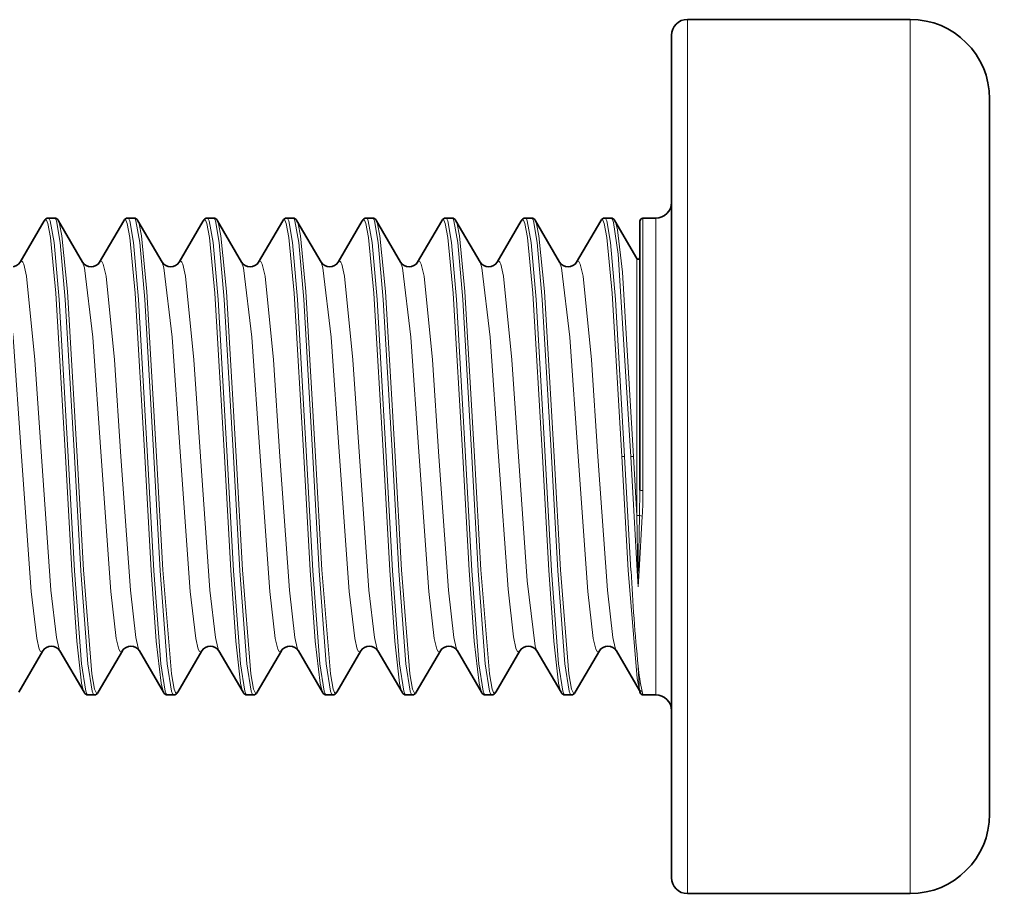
# Model space of a CAD drawing. Extents: x 155 to 1176, y 87 to 946.
# Drawn here: x 573.73 to 579.83, y 212.81 to 218.31 of the extents above; entities that cross this region are included whole.
import ezdxf

# ---------------------------------------------------------------- set-up
doc = ezdxf.new("R2010")
doc.units = 0

msp = doc.modelspace()

# ---------------------------------------------------------------- linework, layer by layer
at = {"color": 7, "lineweight": 13, "ltscale": 0.101711}
for p, q in [((577.9324, 214.246), (577.9324, 218.3144)), ((579.3323, 214.246), (579.3323, 218.3144))]:
    msp.add_line(p, q, dxfattribs=at)
at = {"color": 7, "lineweight": 35, "ltscale": 0.034999}
for p, q in [((577.9324, 218.3144), (579.3323, 218.3144)), ((577.9324, 212.8144), (579.3323, 212.8144))]:
    msp.add_line(p, q, dxfattribs=at)
at = {"color": 7, "lineweight": 35, "ltscale": 0.098012}
msp.add_line((577.8323, 214.294), (577.8323, 218.2144), dxfattribs=at)
at = {"color": 7, "lineweight": 35, "ltscale": 0.083218}
msp.add_line((579.8323, 214.4857), (579.8323, 217.8144), dxfattribs=at)
at = {"color": 7, "lineweight": 35, "ltscale": 0.007572}
for p, q in [((573.8873, 217.0481), (573.7352, 216.7861)), ((573.976, 217.0481), (574.128, 216.7861)), ((574.3873, 217.0481), (574.2352, 216.7861)), ((574.476, 217.0481), (574.628, 216.7861)), ((574.8873, 217.0481), (574.7352, 216.7861)), ((574.976, 217.0481), (575.128, 216.7861)), ((575.3873, 217.0481), (575.2352, 216.7861)), ((575.476, 217.0481), (575.628, 216.7861)), ((575.8873, 217.0481), (575.7352, 216.7861)), ((575.976, 217.0481), (576.128, 216.7861)), ((576.3873, 217.0481), (576.2352, 216.7861)), ((576.476, 217.0481), (576.628, 216.7861)), ((576.8873, 217.0481), (576.7352, 216.7861)), ((576.976, 217.0481), (577.128, 216.7861)), ((577.3873, 217.0481), (577.2352, 216.7861)), ((573.726, 214.0808), (573.878, 214.3427)), ((574.1373, 214.0808), (573.9852, 214.3427)), ((574.226, 214.0808), (574.378, 214.3427)), ((574.6373, 214.0808), (574.4852, 214.3427)), ((574.726, 214.0808), (574.878, 214.3427)), ((575.1373, 214.0808), (574.9852, 214.3427)), ((575.226, 214.0808), (575.378, 214.3427)), ((575.6373, 214.0808), (575.4852, 214.3427)), ((575.726, 214.0808), (575.878, 214.3427)), ((576.1373, 214.0808), (575.9852, 214.3427)), ((576.226, 214.0808), (576.378, 214.3427)), ((576.6373, 214.0808), (576.4852, 214.3427)), ((576.726, 214.0808), (576.878, 214.3427)), ((577.1373, 214.0808), (576.9852, 214.3427)), ((577.226, 214.0808), (577.378, 214.3427))]:
    msp.add_line(p, q, dxfattribs=at)
at = {"color": 7, "lineweight": 35, "ltscale": 0.000984192}
for p, q in [((573.9119, 217.0644), (573.9513, 217.0644)), ((574.4119, 217.0644), (574.4513, 217.0644)), ((574.9119, 217.0644), (574.9513, 217.0644)), ((575.4119, 217.0644), (575.4513, 217.0644)), ((575.9119, 217.0644), (575.9513, 217.0644)), ((576.4119, 217.0644), (576.4513, 217.0644)), ((576.9119, 217.0644), (576.9513, 217.0644)), ((577.4119, 217.0644), (577.4513, 217.0644)), ((574.1619, 214.0644), (574.2013, 214.0644)), ((574.6619, 214.0644), (574.7013, 214.0644)), ((575.1619, 214.0644), (575.2013, 214.0644)), ((575.6619, 214.0644), (575.7013, 214.0644)), ((576.1619, 214.0644), (576.2013, 214.0644)), ((576.6619, 214.0644), (576.7013, 214.0644)), ((577.1619, 214.0644), (577.2013, 214.0644))]:
    msp.add_line(p, q, dxfattribs=at)
at = {"color": 7, "lineweight": 35, "ltscale": 0.00686}
msp.add_line((577.476, 217.0481), (577.6137, 216.8108), dxfattribs=at)
at = {"color": 7, "lineweight": 35, "ltscale": 0.042273}
msp.add_line((577.6323, 215.3535), (577.6323, 217.0444), dxfattribs=at)
at = {"color": 7, "lineweight": 13, "ltscale": 0.042844}
msp.add_line((577.6523, 215.3507), (577.6523, 217.0644), dxfattribs=at)
at = {"color": 7, "lineweight": 35, "ltscale": 0.002}
for p, q in [((577.6523, 217.0644), (577.7324, 217.0644)), ((577.6523, 214.0644), (577.7324, 214.0644))]:
    msp.add_line(p, q, dxfattribs=at)
at = {"color": 7, "lineweight": 13, "ltscale": 0.055479}
msp.add_line((577.7324, 214.8453), (577.7324, 217.0644), dxfattribs=at)
at = {"color": 7, "lineweight": 13, "ltscale": 0.031158}
msp.add_line((577.6137, 215.5644), (577.6137, 216.8108), dxfattribs=at)
at = {"color": 7, "lineweight": 13, "ltscale": 0.017907}
for p, q in [((574.0594, 214.8493), (574.0196, 215.5644)), ((574.5594, 214.8493), (574.5196, 215.5644)), ((575.0594, 214.8493), (575.0196, 215.5644)), ((575.5594, 214.8493), (575.5196, 215.5644)), ((576.0594, 214.8493), (576.0196, 215.5644)), ((576.5594, 214.8493), (576.5196, 215.5644)), ((577.0594, 214.8493), (577.0196, 215.5644)), ((577.5594, 214.8493), (577.5196, 215.5644))]:
    msp.add_line(p, q, dxfattribs=at)
at = {"color": 7, "lineweight": 13, "ltscale": 0.018029}
for p, q in [((574.0767, 214.8453), (574.0369, 215.5654)), ((574.5767, 214.8453), (574.5369, 215.5654)), ((575.0767, 214.8453), (575.0369, 215.5654)), ((575.5767, 214.8453), (575.5369, 215.5654)), ((576.0767, 214.8453), (576.0369, 215.5654)), ((576.5767, 214.8453), (576.5369, 215.5654)), ((577.0767, 214.8453), (577.0369, 215.5654)), ((577.5767, 214.8453), (577.5369, 215.5654))]:
    msp.add_line(p, q, dxfattribs=at)
at = {"color": 7, "lineweight": 13, "ltscale": 0.017982}
for p, q in [((574.1161, 214.8453), (574.0764, 215.5635)), ((574.6161, 214.8453), (574.5764, 215.5635)), ((575.1161, 214.8453), (575.0764, 215.5635)), ((575.6161, 214.8453), (575.5764, 215.5635)), ((576.1161, 214.8453), (576.0764, 215.5635)), ((576.6161, 214.8453), (576.5764, 215.5635)), ((577.1161, 214.8453), (577.0764, 215.5635)), ((577.6161, 214.8453), (577.5764, 215.5635))]:
    msp.add_line(p, q, dxfattribs=at)
at = {"color": 7, "lineweight": 13, "ltscale": 0.017866}
for p, q in [((574.1334, 214.8509), (574.0936, 215.5644)), ((574.6334, 214.8509), (574.5936, 215.5644)), ((575.1334, 214.8509), (575.0936, 215.5644)), ((575.6334, 214.8509), (575.5936, 215.5644)), ((576.1334, 214.8509), (576.0936, 215.5644)), ((576.6334, 214.8509), (576.5936, 215.5644)), ((577.1334, 214.8509), (577.0936, 215.5644))]:
    msp.add_line(p, q, dxfattribs=at)
at = {"color": 7, "lineweight": 13, "ltscale": 0.00043245}
msp.add_line((577.5369, 215.5654), (577.5196, 215.5644), dxfattribs=at)
at = {"color": 7, "lineweight": 13, "ltscale": 0.000432471}
msp.add_line((577.5936, 215.5644), (577.5764, 215.5635), dxfattribs=at)
at = {"color": 7, "lineweight": 13, "ltscale": 0.009302}
msp.add_line((577.6137, 215.1929), (577.5936, 215.5644), dxfattribs=at)
at = {"color": 7, "lineweight": 13, "ltscale": 0.009288}
msp.add_line((577.6137, 215.1929), (577.6137, 215.5644), dxfattribs=at)
at = {"color": 7, "lineweight": 13, "ltscale": 0.004015}
msp.add_line((577.6323, 215.3535), (577.631, 215.1929), dxfattribs=at)
at = {"color": 7, "lineweight": 13, "ltscale": 0.000431824}
msp.add_line((577.6137, 215.1929), (577.631, 215.1929), dxfattribs=at)
at = {"color": 7, "lineweight": 13, "ltscale": 0.008682}
for p, q in [((577.6202, 214.8457), (577.6137, 215.1929)), ((577.631, 215.1929), (577.6245, 214.8457))]:
    msp.add_line(p, q, dxfattribs=at)
at = {"color": 7, "lineweight": 13, "ltscale": 0.00862}
msp.add_line((577.6483, 215.1895), (577.6286, 214.8453), dxfattribs=at)
at = {"color": 7, "lineweight": 13, "ltscale": 0.00044162}
msp.add_line((577.631, 215.1929), (577.6483, 215.1895), dxfattribs=at)
at = {"color": 7, "lineweight": 13, "ltscale": 0.002538}
for p in [(577.6161, 214.8453), (577.6286, 214.8453)]:
    msp.add_line(p, (577.6224, 214.744), dxfattribs=at)
at = {"color": 7, "lineweight": 13, "ltscale": 0.000105286}
msp.add_line((577.6202, 214.8457), (577.6245, 214.8457), dxfattribs=at)
at = {"color": 7, "lineweight": 13, "ltscale": 0.002544}
msp.add_line((577.6202, 214.8457), (577.6224, 214.744), dxfattribs=at)
at = {"color": 7, "lineweight": 13, "ltscale": 0.00010427}
msp.add_line((577.6245, 214.8457), (577.6286, 214.8453), dxfattribs=at)
at = {"color": 7, "lineweight": 13, "ltscale": 0.019521}
msp.add_line((577.7324, 214.0644), (577.7324, 214.8453), dxfattribs=at)
at = {"color": 7, "lineweight": 35, "ltscale": 0.029282}
msp.add_line((579.8323, 213.3144), (579.8323, 214.4857), dxfattribs=at)
at = {"color": 7, "lineweight": 35, "ltscale": 0.00726}
msp.add_line((577.631, 214.0916), (577.4852, 214.3427), dxfattribs=at)
at = {"color": 7, "lineweight": 35, "ltscale": 0.034488}
msp.add_line((577.8323, 212.9144), (577.8323, 214.294), dxfattribs=at)
at = {"color": 7, "lineweight": 13, "ltscale": 0.035789}
for p, q in [((577.9324, 212.8144), (577.9324, 214.246)), ((579.3323, 212.8144), (579.3323, 214.246))]:
    msp.add_line(p, q, dxfattribs=at)
at = {"color": 7, "lineweight": 13, "ltscale": 0.00020621}
msp.add_line((577.631, 214.0961), (577.6323, 214.088), dxfattribs=at)
at = {"color": 7, "lineweight": 13, "ltscale": 0.000113678}
msp.add_line((577.631, 214.0961), (577.631, 214.0916), dxfattribs=at)
at = {"color": 7, "lineweight": 35, "ltscale": 9.55595e-05}
msp.add_line((577.631, 214.0916), (577.6323, 214.088), dxfattribs=at)
at = {"color": 7, "lineweight": 35, "ltscale": 7.05719e-05}
msp.add_line((577.6323, 214.0844), (577.6323, 214.0872), dxfattribs=at)
at = {"color": 7, "lineweight": 13, "ltscale": 0.000488102}
msp.add_line((577.6483, 214.0864), (577.6523, 214.0673), dxfattribs=at)
at = {"color": 7, "lineweight": 13, "ltscale": 7.13348e-05}
msp.add_line((577.6523, 214.0644), (577.6523, 214.0673), dxfattribs=at)
at = {"color": 7, "lineweight": 13}
for points in [[(574.0196, 215.5644), (573.9591, 216.5912), (573.9257, 216.9421), (573.9088, 217.0307), (573.9002, 217.0507), (573.8973, 217.0535), (573.8959, 217.0542), (573.8937, 217.0543), (573.8916, 217.0533), (573.8873, 217.0481)], [(574.0369, 215.5654), (573.9797, 216.5526), (573.9483, 216.9104), (573.9243, 217.0465), (573.9188, 217.0589), (573.9161, 217.0624), (573.9133, 217.0642), (573.9119, 217.0644)], [(574.0764, 215.5635), (574.0191, 216.5518), (573.9877, 216.9101), (573.9636, 217.0464), (573.9581, 217.0589), (573.9554, 217.0624), (573.9526, 217.0642), (573.9513, 217.0644)], [(574.0936, 215.5644), (574.0323, 216.6027), (573.9984, 216.9517), (573.9835, 217.0285), (573.976, 217.0481)], [(574.5196, 215.5644), (574.4591, 216.5912), (574.4257, 216.9421), (574.4088, 217.0307), (574.4002, 217.0507), (574.3973, 217.0535), (574.3959, 217.0542), (574.3937, 217.0543), (574.3916, 217.0533), (574.3873, 217.0481)], [(574.5369, 215.5654), (574.4797, 216.5526), (574.4483, 216.9104), (574.4243, 217.0465), (574.4188, 217.0589), (574.4161, 217.0624), (574.4133, 217.0642), (574.4119, 217.0644)], [(574.5764, 215.5635), (574.5191, 216.5518), (574.4877, 216.9101), (574.4636, 217.0464), (574.4581, 217.0589), (574.4554, 217.0624), (574.4526, 217.0642), (574.4513, 217.0644)], [(574.5936, 215.5644), (574.5323, 216.6027), (574.4984, 216.9517), (574.4835, 217.0285), (574.476, 217.0481)], [(575.0196, 215.5644), (574.9591, 216.5912), (574.9257, 216.9421), (574.9088, 217.0307), (574.9002, 217.0507), (574.8973, 217.0535), (574.8959, 217.0542), (574.8937, 217.0543), (574.8916, 217.0533), (574.8873, 217.0481)], [(575.0369, 215.5654), (574.9797, 216.5526), (574.9483, 216.9104), (574.9243, 217.0465), (574.9188, 217.0589), (574.9161, 217.0624), (574.9133, 217.0642), (574.9119, 217.0644)], [(575.0764, 215.5635), (575.0191, 216.5518), (574.9877, 216.9101), (574.9636, 217.0464), (574.9581, 217.0589), (574.9554, 217.0624), (574.9526, 217.0642), (574.9513, 217.0644)], [(575.0936, 215.5644), (575.0323, 216.6027), (574.9984, 216.9517), (574.9835, 217.0285), (574.976, 217.0481)], [(575.5196, 215.5644), (575.4591, 216.5912), (575.4257, 216.9421), (575.4088, 217.0307), (575.4002, 217.0507), (575.3973, 217.0535), (575.3959, 217.0542), (575.3937, 217.0543), (575.3916, 217.0533), (575.3873, 217.0481)], [(575.5369, 215.5654), (575.4797, 216.5526), (575.4483, 216.9104), (575.4243, 217.0465), (575.4188, 217.0589), (575.4161, 217.0624), (575.4133, 217.0642), (575.4119, 217.0644)], [(575.5764, 215.5635), (575.5191, 216.5518), (575.4877, 216.9101), (575.4636, 217.0464), (575.4581, 217.0589), (575.4554, 217.0624), (575.4526, 217.0642), (575.4513, 217.0644)], [(575.5936, 215.5644), (575.5323, 216.6027), (575.4984, 216.9517), (575.4835, 217.0285), (575.476, 217.0481)], [(576.0196, 215.5644), (575.9591, 216.5912), (575.9257, 216.9421), (575.9088, 217.0307), (575.9002, 217.0507), (575.8973, 217.0535), (575.8959, 217.0542), (575.8937, 217.0543), (575.8916, 217.0533), (575.8873, 217.0481)], [(576.0369, 215.5654), (575.9797, 216.5526), (575.9483, 216.9104), (575.9243, 217.0465), (575.9188, 217.0589), (575.9161, 217.0624), (575.9133, 217.0642), (575.9119, 217.0644)], [(576.0764, 215.5635), (576.0191, 216.5518), (575.9877, 216.9101), (575.9636, 217.0464), (575.9581, 217.0589), (575.9554, 217.0624), (575.9526, 217.0642), (575.9513, 217.0644)], [(576.0936, 215.5644), (576.0323, 216.6027), (575.9984, 216.9517), (575.9835, 217.0285), (575.976, 217.0481)], [(576.5196, 215.5644), (576.4591, 216.5912), (576.4257, 216.9421), (576.4088, 217.0307), (576.4002, 217.0507), (576.3973, 217.0535), (576.3959, 217.0542), (576.3937, 217.0543), (576.3916, 217.0533), (576.3873, 217.0481)], [(576.5369, 215.5654), (576.4797, 216.5526), (576.4483, 216.9104), (576.4243, 217.0465), (576.4188, 217.0589), (576.4161, 217.0624), (576.4133, 217.0642), (576.4119, 217.0644)], [(576.5764, 215.5635), (576.5191, 216.5518), (576.4877, 216.9101), (576.4636, 217.0464), (576.4581, 217.0589), (576.4554, 217.0624), (576.4526, 217.0642), (576.4513, 217.0644)], [(576.5936, 215.5644), (576.5323, 216.6027), (576.4984, 216.9517), (576.4835, 217.0285), (576.476, 217.0481)], [(577.0196, 215.5644), (576.9591, 216.5912), (576.9257, 216.9421), (576.9088, 217.0307), (576.9002, 217.0507), (576.8973, 217.0535), (576.8959, 217.0542), (576.8937, 217.0543), (576.8916, 217.0533), (576.8873, 217.0481)], [(577.0369, 215.5654), (576.9797, 216.5526), (576.9483, 216.9104), (576.9243, 217.0465), (576.9188, 217.0589), (576.9161, 217.0624), (576.9133, 217.0642), (576.9119, 217.0644)], [(577.0764, 215.5635), (577.0191, 216.5518), (576.9877, 216.9101), (576.9636, 217.0464), (576.9581, 217.0589), (576.9554, 217.0624), (576.9526, 217.0642), (576.9513, 217.0644)], [(577.0936, 215.5644), (577.0323, 216.6027), (576.9984, 216.9517), (576.9835, 217.0285), (576.976, 217.0481)], [(577.5196, 215.5644), (577.4591, 216.5912), (577.4257, 216.9421), (577.4088, 217.0307), (577.4002, 217.0507), (577.3973, 217.0535), (577.3959, 217.0542), (577.3937, 217.0543), (577.3916, 217.0533), (577.3873, 217.0481)], [(577.5369, 215.5654), (577.4797, 216.5526), (577.4483, 216.9104), (577.4243, 217.0465), (577.4188, 217.0589), (577.4161, 217.0624), (577.4133, 217.0642), (577.4119, 217.0644)], [(577.4513, 217.0644), (577.453, 217.0641), (577.4564, 217.0614), (577.4597, 217.0561), (577.4664, 217.0375), (577.4955, 216.8384), (577.5764, 215.5635)], [(577.476, 217.0481), (577.4814, 217.0354), (577.4921, 216.9905), (577.5227, 216.7241), (577.5936, 215.5644)], [(573.628, 216.7861), (573.6399, 216.7523), (573.6918, 216.316), (573.7441, 215.5644)], [(573.7352, 216.7861), (573.7393, 216.7915), (573.7413, 216.793), (573.7443, 216.7938), (573.7458, 216.7935), (573.7488, 216.7916), (573.7518, 216.788), (573.7579, 216.7755), (573.7755, 216.6998), (573.8279, 216.1728), (573.8691, 215.5644)], [(574.128, 216.7861), (574.1399, 216.7523), (574.1918, 216.316), (574.2441, 215.5644)], [(574.2352, 216.7861), (574.2393, 216.7915), (574.2413, 216.793), (574.2443, 216.7938), (574.2458, 216.7935), (574.2488, 216.7916), (574.2518, 216.788), (574.2579, 216.7755), (574.2755, 216.6998), (574.3279, 216.1728), (574.3691, 215.5644)], [(574.628, 216.7861), (574.6399, 216.7523), (574.6918, 216.316), (574.7441, 215.5644)], [(574.7352, 216.7861), (574.7393, 216.7915), (574.7413, 216.793), (574.7443, 216.7938), (574.7458, 216.7935), (574.7488, 216.7916), (574.7518, 216.788), (574.7579, 216.7755), (574.7755, 216.6998), (574.8279, 216.1728), (574.8691, 215.5644)], [(575.128, 216.7861), (575.1399, 216.7523), (575.1918, 216.316), (575.2441, 215.5644)], [(575.2352, 216.7861), (575.2393, 216.7915), (575.2413, 216.793), (575.2443, 216.7938), (575.2458, 216.7935), (575.2488, 216.7916), (575.2518, 216.788), (575.2579, 216.7755), (575.2755, 216.6998), (575.3279, 216.1728), (575.3691, 215.5644)], [(575.628, 216.7861), (575.6399, 216.7523), (575.6918, 216.316), (575.7441, 215.5644)], [(575.7352, 216.7861), (575.7393, 216.7915), (575.7413, 216.793), (575.7443, 216.7938), (575.7458, 216.7935), (575.7488, 216.7916), (575.7518, 216.788), (575.7579, 216.7755), (575.7755, 216.6998), (575.8279, 216.1728), (575.8691, 215.5644)], [(576.128, 216.7861), (576.1399, 216.7523), (576.1918, 216.316), (576.2441, 215.5644)], [(576.2352, 216.7861), (576.2393, 216.7915), (576.2413, 216.793), (576.2443, 216.7938), (576.2458, 216.7935), (576.2488, 216.7916), (576.2518, 216.788), (576.2579, 216.7755), (576.2755, 216.6998), (576.3279, 216.1728), (576.3691, 215.5644)], [(576.628, 216.7861), (576.6399, 216.7523), (576.6918, 216.316), (576.7441, 215.5644)], [(576.7352, 216.7861), (576.7393, 216.7915), (576.7413, 216.793), (576.7443, 216.7938), (576.7458, 216.7935), (576.7488, 216.7916), (576.7518, 216.788), (576.7579, 216.7755), (576.7755, 216.6998), (576.8279, 216.1728), (576.8691, 215.5644)], [(577.128, 216.7861), (577.1399, 216.7523), (577.1918, 216.316), (577.2441, 215.5644)], [(577.2352, 216.7861), (577.2393, 216.7915), (577.2413, 216.793), (577.2443, 216.7938), (577.2458, 216.7935), (577.2488, 216.7916), (577.2518, 216.788), (577.2579, 216.7755), (577.2755, 216.6998), (577.3279, 216.1728), (577.3691, 215.5644)], [(573.7441, 215.5644), (573.8048, 214.7156), (573.8396, 214.4186), (573.8555, 214.353), (573.8636, 214.338), (573.8677, 214.3353), (573.8718, 214.3358), (573.8759, 214.3396), (573.878, 214.3427)], [(573.8691, 215.5644), (573.9291, 214.7229), (573.9635, 214.4248), (573.9779, 214.3606), (573.9852, 214.3427)], [(574.2441, 215.5644), (574.3048, 214.7156), (574.3396, 214.4186), (574.3555, 214.353), (574.3636, 214.338), (574.3677, 214.3353), (574.3718, 214.3358), (574.3759, 214.3396), (574.378, 214.3427)], [(574.3691, 215.5644), (574.4291, 214.7229), (574.4635, 214.4248), (574.4779, 214.3606), (574.4852, 214.3427)], [(574.7441, 215.5644), (574.8048, 214.7156), (574.8396, 214.4186), (574.8555, 214.353), (574.8636, 214.338), (574.8677, 214.3353), (574.8718, 214.3358), (574.8759, 214.3396), (574.878, 214.3427)], [(574.8691, 215.5644), (574.9291, 214.7229), (574.9635, 214.4248), (574.9779, 214.3606), (574.9852, 214.3427)], [(575.2441, 215.5644), (575.3048, 214.7156), (575.3396, 214.4186), (575.3555, 214.353), (575.3636, 214.338), (575.3677, 214.3353), (575.3718, 214.3358), (575.3759, 214.3396), (575.378, 214.3427)], [(575.3691, 215.5644), (575.4291, 214.7229), (575.4635, 214.4248), (575.4779, 214.3606), (575.4852, 214.3427)], [(575.7441, 215.5644), (575.8048, 214.7156), (575.8396, 214.4186), (575.8555, 214.353), (575.8636, 214.338), (575.8677, 214.3353), (575.8718, 214.3358), (575.8759, 214.3396), (575.878, 214.3427)], [(575.8691, 215.5644), (575.9291, 214.7229), (575.9635, 214.4248), (575.9779, 214.3606), (575.9852, 214.3427)], [(576.2441, 215.5644), (576.3048, 214.7156), (576.3396, 214.4186), (576.3555, 214.353), (576.3636, 214.338), (576.3677, 214.3353), (576.3718, 214.3358), (576.3759, 214.3396), (576.378, 214.3427)], [(576.3691, 215.5644), (576.4291, 214.7229), (576.4635, 214.4248), (576.4779, 214.3606), (576.4852, 214.3427)], [(576.7441, 215.5644), (576.8035, 214.7299), (576.8375, 214.4309), (576.8534, 214.3591), (576.8615, 214.3407), (576.8652, 214.3366), (576.867, 214.3355), (576.8711, 214.3354), (576.8738, 214.3372), (576.878, 214.3427)], [(576.8691, 215.5644), (576.924, 214.782), (576.9749, 214.3708), (576.9852, 214.3427)], [(577.2441, 215.5644), (577.3048, 214.7156), (577.3396, 214.4186), (577.3555, 214.353), (577.3636, 214.338), (577.3677, 214.3353), (577.3718, 214.3358), (577.3759, 214.3396), (577.378, 214.3427)], [(577.3691, 215.5644), (577.4291, 214.7229), (577.4635, 214.4248), (577.4779, 214.3606), (577.4852, 214.3427)], [(574.1373, 214.0808), (574.1319, 214.0934), (574.1213, 214.1379), (574.0908, 214.4016), (574.0594, 214.8493)], [(574.1619, 214.0644), (574.1604, 214.0647), (574.1573, 214.067), (574.1542, 214.0716), (574.1479, 214.0875), (574.1208, 214.2598), (574.0767, 214.8453)], [(574.2013, 214.0644), (574.1997, 214.0647), (574.1967, 214.067), (574.1935, 214.0716), (574.1873, 214.0875), (574.1602, 214.2598), (574.1161, 214.8453)], [(574.226, 214.0808), (574.2216, 214.0754), (574.2193, 214.0745), (574.217, 214.0747), (574.2156, 214.0756), (574.2126, 214.0788), (574.2037, 214.1006), (574.1863, 214.1962), (574.1334, 214.8509)], [(574.6373, 214.0808), (574.6319, 214.0934), (574.6213, 214.1379), (574.5908, 214.4016), (574.5594, 214.8493)], [(574.6619, 214.0644), (574.6604, 214.0647), (574.6573, 214.067), (574.6542, 214.0716), (574.6479, 214.0875), (574.6208, 214.2598), (574.5767, 214.8453)], [(574.7013, 214.0644), (574.6997, 214.0647), (574.6967, 214.067), (574.6935, 214.0716), (574.6873, 214.0875), (574.6602, 214.2598), (574.6161, 214.8453)], [(574.726, 214.0808), (574.7216, 214.0754), (574.7193, 214.0745), (574.717, 214.0747), (574.7156, 214.0756), (574.7126, 214.0788), (574.7037, 214.1006), (574.6863, 214.1962), (574.6334, 214.8509)], [(575.1373, 214.0808), (575.1319, 214.0934), (575.1213, 214.1379), (575.0908, 214.4016), (575.0594, 214.8493)], [(575.1619, 214.0644), (575.1604, 214.0647), (575.1573, 214.067), (575.1542, 214.0716), (575.1479, 214.0875), (575.1208, 214.2598), (575.0767, 214.8453)], [(575.2013, 214.0644), (575.1997, 214.0647), (575.1967, 214.067), (575.1935, 214.0716), (575.1873, 214.0875), (575.1602, 214.2598), (575.1161, 214.8453)], [(575.226, 214.0808), (575.2216, 214.0754), (575.2193, 214.0745), (575.217, 214.0747), (575.2156, 214.0756), (575.2126, 214.0788), (575.2037, 214.1006), (575.1863, 214.1962), (575.1334, 214.8509)], [(575.6373, 214.0808), (575.6319, 214.0934), (575.6213, 214.1379), (575.5908, 214.4016), (575.5594, 214.8493)], [(575.6619, 214.0644), (575.6604, 214.0647), (575.6573, 214.067), (575.6542, 214.0716), (575.6479, 214.0875), (575.6208, 214.2598), (575.5767, 214.8453)], [(575.7013, 214.0644), (575.6997, 214.0647), (575.6967, 214.067), (575.6935, 214.0716), (575.6873, 214.0875), (575.6602, 214.2598), (575.6161, 214.8453)], [(575.726, 214.0808), (575.7216, 214.0754), (575.7193, 214.0745), (575.717, 214.0747), (575.7156, 214.0756), (575.7126, 214.0788), (575.7037, 214.1006), (575.6863, 214.1962), (575.6334, 214.8509)], [(576.1373, 214.0808), (576.1319, 214.0934), (576.1213, 214.1379), (576.0908, 214.4016), (576.0594, 214.8493)], [(576.1619, 214.0644), (576.1604, 214.0647), (576.1573, 214.067), (576.1542, 214.0716), (576.1479, 214.0875), (576.1208, 214.2598), (576.0767, 214.8453)], [(576.2013, 214.0644), (576.1997, 214.0647), (576.1967, 214.067), (576.1935, 214.0716), (576.1873, 214.0875), (576.1602, 214.2598), (576.1161, 214.8453)], [(576.226, 214.0808), (576.2216, 214.0754), (576.2193, 214.0745), (576.217, 214.0747), (576.2156, 214.0756), (576.2126, 214.0788), (576.2037, 214.1006), (576.1863, 214.1962), (576.1334, 214.8509)], [(576.6373, 214.0808), (576.6319, 214.0934), (576.6213, 214.1379), (576.5908, 214.4016), (576.5594, 214.8493)], [(576.6619, 214.0644), (576.6604, 214.0647), (576.6573, 214.067), (576.6542, 214.0716), (576.6479, 214.0875), (576.6208, 214.2598), (576.5767, 214.8453)], [(576.7013, 214.0644), (576.6997, 214.0647), (576.6967, 214.067), (576.6935, 214.0716), (576.6873, 214.0875), (576.6602, 214.2598), (576.6161, 214.8453)], [(576.726, 214.0808), (576.7216, 214.0754), (576.7193, 214.0745), (576.717, 214.0747), (576.7156, 214.0756), (576.7126, 214.0788), (576.7037, 214.1006), (576.6863, 214.1962), (576.6334, 214.8509)], [(577.1373, 214.0808), (577.1319, 214.0934), (577.1213, 214.1379), (577.0908, 214.4016), (577.0594, 214.8493)], [(577.1619, 214.0644), (577.1604, 214.0647), (577.1573, 214.067), (577.1542, 214.0716), (577.1479, 214.0875), (577.1208, 214.2598), (577.0767, 214.8453)], [(577.2013, 214.0644), (577.1997, 214.0647), (577.1967, 214.067), (577.1935, 214.0716), (577.1873, 214.0875), (577.1602, 214.2598), (577.1161, 214.8453)], [(577.226, 214.0808), (577.2216, 214.0754), (577.2193, 214.0745), (577.217, 214.0747), (577.2156, 214.0756), (577.2126, 214.0788), (577.2037, 214.1006), (577.1863, 214.1962), (577.1334, 214.8509)], [(577.631, 214.0961), (577.6163, 214.1674), (577.5594, 214.8493)]]:
    msp.add_lwpolyline(points, dxfattribs=at)
at = {"color": 7, "lineweight": 35}
for centre, radius, start, end in [((577.9324, 218.2144), 0.1, 90.03363, 179.96637), ((579.3323, 217.8144), 0.5, 0, 90), ((577.7323, 217.1645), 0.1, 270.03362, 359.96638), ((573.9134, 217.0358), 0.0287, 92.87415, 154.89753), ((573.9496, 217.0355), 0.0291, 25.47375, 86.71014), ((574.4134, 217.0358), 0.0287, 92.87415, 154.89753), ((574.4496, 217.0355), 0.0291, 25.47375, 86.71014), ((574.9134, 217.0358), 0.0287, 92.87415, 154.89753), ((574.9496, 217.0355), 0.0291, 25.47374, 86.71014), ((575.4134, 217.0358), 0.0287, 92.87415, 154.89753), ((575.4496, 217.0355), 0.0291, 25.47375, 86.71014), ((575.9134, 217.0358), 0.0287, 92.87415, 154.89753), ((575.9496, 217.0355), 0.0291, 25.47375, 86.71014), ((576.4134, 217.0358), 0.0287, 92.87415, 154.89753), ((576.4496, 217.0355), 0.0291, 25.47375, 86.71014), ((576.9134, 217.0358), 0.0287, 92.87415, 154.89753), ((576.9496, 217.0355), 0.0291, 25.47375, 86.71014), ((577.4134, 217.0358), 0.0287, 92.87415, 154.89753), ((577.4495, 217.0352), 0.0293, 25.9015, 86.52553), ((577.6523, 217.0444), 0.02, 90.03363, 179.96636), ((577.6224, 216.8158), 0.01, 210.14926, 359.99992), ((573.6826, 216.821), 0.0632, 269.08194, 326.47445), ((574.1806, 216.821), 0.0632, 213.52576, 270.91663), ((574.1826, 216.821), 0.0632, 269.08191, 326.47445), ((574.6806, 216.821), 0.0632, 213.52576, 270.91668), ((574.6826, 216.821), 0.0632, 269.08196, 326.47446), ((575.1806, 216.821), 0.0632, 213.52576, 270.91669), ((575.1826, 216.821), 0.0632, 269.08197, 326.47446), ((575.6806, 216.821), 0.0632, 213.52576, 270.91666), ((575.6826, 216.821), 0.0632, 269.08194, 326.47445), ((576.1806, 216.821), 0.0632, 213.52576, 270.91665), ((576.1826, 216.821), 0.0632, 269.08192, 326.47445), ((576.6806, 216.821), 0.0632, 213.52576, 270.91664), ((576.6826, 216.821), 0.0632, 269.08192, 326.47445), ((577.1806, 216.821), 0.0632, 213.52576, 270.91666), ((577.1826, 216.821), 0.0632, 269.08194, 326.47446), ((573.9306, 214.3079), 0.0632, 89.08331, 146.47424), ((573.9326, 214.3079), 0.0632, 33.52554, 90.91803), ((574.4306, 214.3079), 0.0632, 89.0833, 146.47424), ((574.4326, 214.3079), 0.0632, 33.52554, 90.91802), ((574.9306, 214.3079), 0.0632, 89.08334, 146.47424), ((574.9326, 214.3079), 0.0632, 33.52554, 90.91806), ((575.4306, 214.3079), 0.0632, 89.08334, 146.47424), ((575.4326, 214.3079), 0.0632, 33.52554, 90.91806), ((575.9306, 214.3079), 0.0632, 89.08333, 146.47424), ((575.9326, 214.3079), 0.0632, 33.52554, 90.91805), ((576.4306, 214.3079), 0.0632, 89.08329, 146.47424), ((576.4326, 214.3079), 0.0632, 33.52554, 90.91801), ((576.9306, 214.3079), 0.0632, 89.08332, 146.47424), ((576.9326, 214.3079), 0.0632, 33.52554, 90.91803), ((577.4306, 214.3079), 0.0632, 89.0833, 146.47424), ((577.4326, 214.3079), 0.0632, 33.52554, 90.91801), ((574.1634, 214.093), 0.0287, 205.10247, 267.12585), ((574.1996, 214.0933), 0.0291, 273.28986, 334.52626), ((574.6634, 214.093), 0.0287, 205.10247, 267.12585), ((574.6996, 214.0933), 0.0291, 273.28986, 334.52626), ((575.1634, 214.093), 0.0287, 205.10247, 267.12585), ((575.1996, 214.0933), 0.0291, 273.28986, 334.52626), ((575.6634, 214.093), 0.0287, 205.10247, 267.12585), ((575.6996, 214.0933), 0.0291, 273.28986, 334.52625), ((576.1634, 214.093), 0.0287, 205.10247, 267.12585), ((576.1996, 214.0933), 0.0291, 273.28986, 334.52626), ((576.6634, 214.093), 0.0287, 205.10247, 267.12585), ((576.6996, 214.0933), 0.0291, 273.28986, 334.52626), ((577.1634, 214.093), 0.0287, 205.10247, 267.12585), ((577.1996, 214.0933), 0.0291, 273.28986, 334.52626), ((577.6523, 214.0844), 0.02, 180.03363, 269.96638), ((577.7323, 213.9644), 0.1, 0.03362, 89.96638), ((579.3323, 213.3144), 0.5, 270, 360), ((577.9324, 212.9145), 0.1, 180.03363, 269.96637)]:
    msp.add_arc(centre, radius, start, end, dxfattribs=at)
at = {"color": 7, "lineweight": 13}
for centre, radius, start, end in [((574.6398, 215.3449), 3.0125, 357.0436, 0.10979), ((591.0712, 215.5551), 13.5127, 183.0111, 185.55889), ((579.7857, 214.2875), 2.1635, 181.09438, 185.07715), ((578.6826, 214.3307), 1.0631, 184.55823, 193.29231), ((577.648, 214.1062), 0.0198, 210.69334, 270.79732), ((577.6523, 214.0873), 0.02, 180.06304, 270.06291)]:
    msp.add_arc(centre, radius, start, end, dxfattribs=at)
msp.add_ellipse((577.6523, 215.3535), major_axis=(0.02, 0), ratio=0.14251, start_param=3.141593, end_param=4.712389, dxfattribs=at)

doc.saveas('drawing.dxf')
